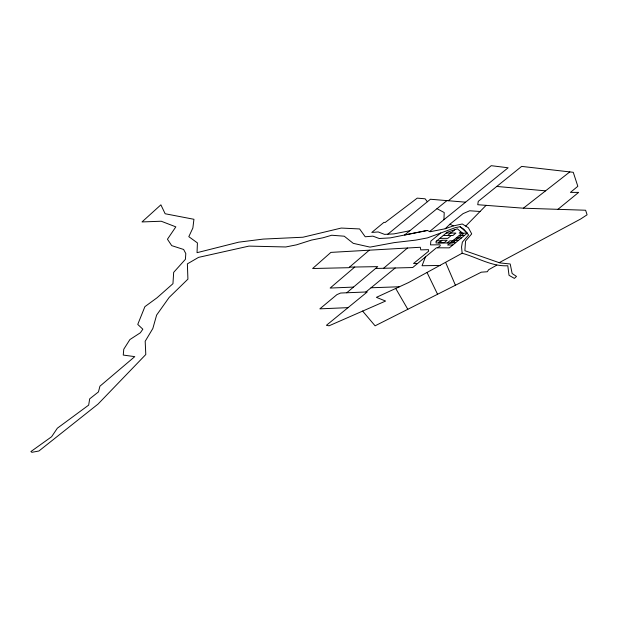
<?xml version="1.0" encoding="UTF-8"?>
<svg xmlns="http://www.w3.org/2000/svg" width="618" height="618" viewBox="0 0 618 618"><rect width="100%" height="100%" fill="white"/><g stroke="black" fill="none" stroke-linecap="round" stroke-linejoin="round"><path stroke-width="0.93" d="M429.595 231.557L443.925 219.699L444.226 212.553L436.996 208.683M425.454 256.933L422.048 265.74L440.163 265.462M465.733 226.103L486.08 205.354M445.184 228.737L449.919 224.218L463.052 213.627L469.703 210.769L480.055 211.487M369.286 250.19L348.861 267.694L312.623 268.513L330.893 252.391L420.333 247.27L420.742 249.881L428.513 249.672L428.622 251.217L413.527 263.492L417.575 263.484M348.034 307.64L319.846 308.853L336.926 294.631L340.611 293.04L346.768 292.77L377.752 266.628L354.763 267.03L330.136 288.058L353.496 287.092M383.577 268.274L407.471 248.011M437.76 247.803L440.317 245.678L440.078 244.79L430.514 244.89L430.862 241.082L440.688 233.025M447.687 235.466L450.615 233.048M438.795 242.99L441.453 240.788L436.887 240.788M450.792 233.079L454.941 229.641M451.271 235.481L447.78 238.37L439.831 238.347M447.208 242.974L449.865 240.788L454.956 240.788M460.812 231.796L459.182 233.133L467.27 233.164L460.14 226.736L455.543 227.571L427.362 237.915L415.829 240.101L394.323 242.604L370.02 247.115L353.257 243.345L344.234 236.2L331.719 235.242L323.005 237.775L311.449 240.085L296.478 244.844L285.763 246.968L248.969 246.103L198.54 257.374L187.37 263.871L187.918 279.143L169.123 297.467L156.624 315.064L152.839 328.49L145.184 341.26L145.794 354.523L98.046 404.079L38.919 451.001L31.912 452.314L30.9 451.565L51.603 436.741L57.35 428.204L88.675 405.107L89.664 398.873L98.447 391.92L99.931 386.196L134.77 356.632L123.26 355.072L123.77 349.224L129.888 339.568L140.34 332.793L142.835 329.193L137.752 324.419L144.898 306.659L157.057 297.76L172.955 283.693L173.666 272.36L185.4 259.321L185.802 253.573L183.639 249.471L171.711 245.632L167.447 239.228L175.836 226.86L161.236 221.236L142.001 221.932L160.889 204.828L165.145 213.751L193.936 219.29L192.862 228.027L188.807 236.671L197.412 242.905L197.042 252.677L238.733 242.163L263.206 239.089L302.951 237.227L341.236 228.057L359.606 228.946L365.215 236.764L372.917 236.146L379.213 238.502L390.174 237.899L427.347 230.452L430.004 231.758L444.999 228.799L453.342 225.887L462.295 223.979L468.382 227.748L471.704 233.898L465.547 241.066L464.875 250.715L499.892 262.913L510.213 263.986L512.137 273.504L516.494 276.424L514.392 278.401L509.023 275.319L507.803 265.748C491.758 266.667 477.25 257.42 462.148 253.241L408.552 282.565L376.401 297.343L385.586 301.051L329.023 325.817L326.428 325.3L367.262 291.935L346.768 292.77M387.81 234.207L430.422 199.243L465.593 202.179M365.933 291.966L395.211 267.98M462.125 233.133L447.625 245.014L452.801 244.998M448.367 200.742L491.225 165.686L508.135 167.779L443.925 219.699M467.27 233.164L449.317 247.849L436.455 247.795L412.693 267.54L375.559 268.482M557.915 209.332L578.641 192.391L570.414 192.399L577.83 186.304L573.265 172.306L521.646 166.397L478.27 201.36L477.737 204.712L523.361 208.196L585.617 210.236L587.1 214.794L580.611 219.035L499.182 262.665M446.93 200.618L404.543 235.025L427.347 230.452M523.361 208.196L569.835 171.897M496.802 265.13L488.614 269.757L487.316 271.742L481.306 272.175L375.095 325.817L362.573 311.032M409.819 230.738L393.998 233.882L384.535 234.376L378.201 231.943L371.781 232.445L383.994 222.318L385.107 222.519L417.227 198.139L425.107 198.795L427.362 201.754M371.055 287.772L399.421 286.76M349.518 267.13L354.763 267.03M450.507 242.658L455.667 242.65M453.396 240.286L458.556 240.294M456.293 237.915L461.453 237.93M443.338 235.443L452.948 235.497L455.875 233.086L446.235 233.04M459.197 235.528L464.357 235.551M496.779 186.443L545.586 190.838M449.919 224.218L453.342 225.887M460.14 226.736L463.848 229.208L468.606 234.979L462.364 242.132L461.546 247.038L462.148 253.241M395.713 288.467L407.81 309.294M427.108 272.662L437.567 294.261M445.624 262.426L455.427 285.246M436.184 241.375L436.014 242.99L452.306 242.967L463.268 233.983L457.451 228.807L447.216 232.229L436.184 241.375M441.862 240.278L438.965 242.673L444.242 242.665L447.131 240.286L441.862 240.278"/></g></svg>
